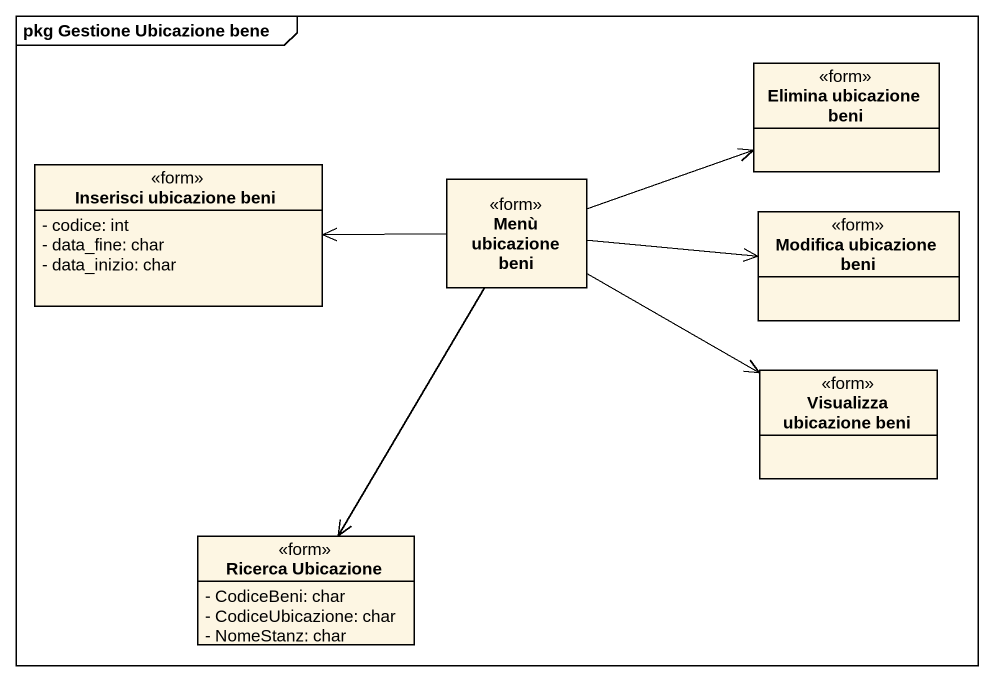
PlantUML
@startuml
mainframe pkg Gestione Ubicazione bene
hide circle
hide empty members
skinparam classAttributeIconSize 0
class "Elimina ubicazione beni" as Elimina_ubicazione_beni <<form>>
class "Inserisci ubicazione beni" as Inserisci_ubicazione_beni <<form>> {
  - codice: int
  - data_fine: char
  - data_inizio: char
}
class "Menù ubicazione beni" as Menù_ubicazione_beni <<form>>
class "Modifica ubicazione beni" as Modifica_ubicazione_beni <<form>>
class "Visualizza ubicazione beni" as Visualizza_ubicazione_beni <<form>>
class "Ricerca Ubicazione" as Ricerca_Ubicazione <<form>> {
  - CodiceBeni: char
  - CodiceUbicazione: char
  - NomeStanz: char
}
Menù_ubicazione_beni -right-> Elimina_ubicazione_beni
Menù_ubicazione_beni -left-> Inserisci_ubicazione_beni
Menù_ubicazione_beni -right-> Modifica_ubicazione_beni
Menù_ubicazione_beni -right-> Visualizza_ubicazione_beni
Menù_ubicazione_beni --> Ricerca_Ubicazione
@enduml
